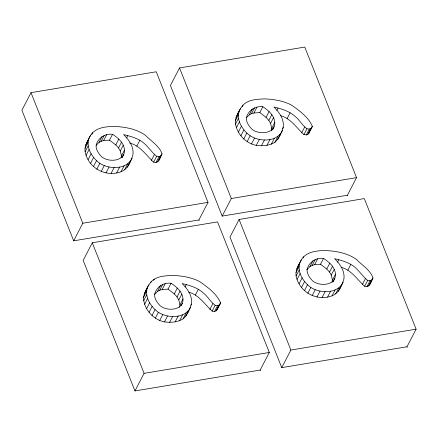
<?xml version="1.0" encoding="UTF-8"?>
<svg xmlns="http://www.w3.org/2000/svg" width="438" height="438" viewBox="0 0 438 438"><rect width="100%" height="100%" fill="white"/><g stroke="black" fill="none" stroke-linecap="round" stroke-linejoin="round"><path stroke-width="0.66" d="M191.417 304.032C192.621 296 187.606 288.856 182.115 283.55C189.61 285.302 197.264 287.558 203.139 292.781C207.809 296.334 210.393 301.963 215.195 305.281L217.576 305.576L219.016 305.067L220.051 304.082L220.522 302.778C216.706 293.75 207.705 287.235 199.827 281.7C191.559 277.259 182.148 275.896 172.895 275.409C165.411 275.841 156.864 275.852 151.236 281.645C147.683 286.255 144.606 291.593 143.505 297.358C143.659 308.971 153.136 319.691 164.469 321.897C170.776 322.751 177.62 322.33 183.111 318.831C187.333 315.01 189.857 309.431 191.417 304.032L190.809 305.204M283.194 127.496C284.404 119.464 279.384 112.32 273.892 107.014C281.393 108.761 289.042 111.017 294.916 116.245C299.592 119.798 302.176 125.427 306.972 128.745L309.354 129.04L310.799 128.526L311.834 127.546L312.299 126.243C308.483 117.214 299.483 110.699 291.609 105.164C283.337 100.724 273.925 99.36 264.672 98.873C257.188 99.3 248.642 99.317 243.019 105.109C239.46 109.719 236.383 115.052 235.288 120.822C235.441 132.435 244.919 143.155 256.246 145.361C262.554 146.215 269.397 145.794 274.894 142.295C279.11 138.474 281.639 132.895 283.194 127.496L282.587 128.668M121.173 157.757L121.446 155.917L124.485 150.053C124.047 142.788 118.101 138.036 112.561 134.263C105.229 133.371 98.046 137.778 96.179 145.038C95.55 149.588 98.698 153.733 101.693 156.815C108.651 162.629 124.885 161.589 124.485 150.053M179.602 307.339L179.963 304.892L183.002 299.028C182.564 291.757 176.618 287.01 171.077 283.233C163.746 282.346 156.563 286.748 154.702 294.013C154.066 298.563 157.215 302.702 160.209 305.79C167.168 311.599 183.402 310.564 183.002 299.028M271.379 130.803L271.741 128.356L274.785 122.492C274.347 115.221 268.401 110.475 262.855 106.697C255.524 105.81 248.346 110.212 246.479 117.477C245.849 122.027 248.998 126.166 251.987 129.248C258.951 135.063 275.179 134.028 274.785 122.492M332.07 282.477L332.431 280.03L335.47 274.166C335.032 266.895 329.086 262.148 323.545 258.371C316.214 257.484 309.031 261.886 307.169 269.151C306.534 273.701 309.682 277.84 312.677 280.922C319.636 286.737 335.869 285.702 335.47 274.166M161.534 155.112L160.5 156.092L159.06 156.601L156.673 156.311C150.661 151.466 146.818 144.151 139.837 140.286C134.794 137.439 129.188 135.933 123.593 134.581C129.084 139.886 134.105 147.026 132.895 155.063C130.825 161.507 127.923 169.117 121.052 171.729C107.239 177.111 90.71 169.407 86.089 155.298C82.996 148.493 87.009 141.649 90.299 135.818C95.161 127.469 105.722 126.56 114.373 126.44C125.252 126.927 136.525 128.931 145.564 135.391C151.083 141.217 159.383 145.881 162.005 153.809C160.368 156.76 159.771 161.523 156.021 162.465L153.634 162.169C146.155 155.32 140.193 145.602 129.599 142.991M132.101 158.129C126.604 169.851 109.478 169.49 99.853 163.341C91.662 157.483 84.315 145.602 90.299 135.818M190.618 307.098C185.126 318.82 167.995 318.459 158.375 312.316C150.179 306.452 142.837 294.577 148.821 284.793M282.4 130.562C276.904 142.284 259.778 141.923 250.153 135.775C241.962 129.916 234.615 118.041 240.599 108.257M372.519 279.22L371.484 280.2L370.044 280.714L367.657 280.419C361.646 275.579 357.802 268.259 350.822 264.399C345.779 261.552 340.173 260.046 334.583 258.688C340.074 263.994 345.089 271.138 343.885 279.17C341.815 285.614 338.908 293.225 332.042 295.842C318.223 301.224 301.7 293.515 297.074 279.406C293.98 272.6 297.993 265.756 301.284 259.931C306.146 251.576 316.707 250.667 325.363 250.547C336.236 251.034 347.509 253.044 356.548 259.499C362.073 265.324 370.367 269.994 372.99 277.916C371.353 280.873 370.756 285.636 367.006 286.572L364.619 286.282C357.244 279.597 351.5 270.06 341.191 267.284M343.085 282.236C337.594 293.958 320.463 293.597 310.843 287.448C302.647 281.59 295.305 269.715 301.284 259.931M129.062 163.993L129.538 162.153M187.579 312.962L188.214 310.509M279.356 136.426L279.838 134.586M340.047 288.1L340.364 286.874M158.496 160.976L162.005 153.809M188.723 292.151C199.033 294.922 204.776 304.459 212.151 311.144L214.538 311.44L215.978 310.925L217.325 309.08M280.501 115.61C290.81 118.386 296.553 127.923 303.934 134.608L306.315 134.899L307.761 134.389L308.795 133.409L309.261 132.106M369.48 285.083L369.792 284.218M31.016 92.659L21.9 110.245L73.677 240.823L198.907 219.947L208.023 202.356L156.246 71.777L31.016 92.659L82.793 223.232L73.677 240.823M85.706 145.005L88.744 139.142M91.805 134.433L92.719 132.676M84.988 148.383L88.027 142.52M85.12 151.816L88.158 145.953M86.089 155.298L89.128 149.435M88.115 159.585L91.153 153.722M96.157 145.317L98.983 142.449L102.021 136.585M98.983 142.449L101.2 141.266L104.244 135.408M90.578 163.33L93.617 157.466M101.2 141.266L103.653 140.576L106.691 134.712M93.48 166.539L96.519 160.675M103.653 140.576L109.522 140.127L112.561 134.263M96.814 169.205L99.853 163.341M101.189 171.537L104.228 165.674M121.446 155.917L120.264 150.984L118.534 147.945L115.769 144.94L118.807 139.076M118.534 147.945L121.572 142.082M105.952 172.928L108.991 167.064M126.566 137.975L127.781 135.632M120.264 150.984L123.302 145.12M111.099 173.382L114.143 167.519M122.087 157.538L122.695 156.366M122.328 157.269L123.85 154.34M116.639 172.895L119.678 167.031M121.052 171.729L124.091 165.871M136.798 146.15L139.837 140.286M124.595 169.862L127.633 163.998M127.266 167.278L130.305 161.419M179.531 67.939L170.415 85.53L222.192 216.104L347.422 195.228L356.537 177.636L304.766 47.063L179.531 67.939L231.308 198.518L222.192 216.104M92.292 242.772L83.176 260.364L134.953 390.937L260.183 370.061L269.299 352.47L217.522 221.896L92.292 242.772L144.069 373.351L134.953 390.937M151.334 160.483L154.373 154.619M153.634 162.169L156.673 156.311M156.021 162.465L159.06 156.601M157.461 161.956L160.5 156.092M144.222 293.98L147.261 288.116M236 117.444L239.044 111.581M150.628 282.817L151.236 281.645M242.105 106.867L243.019 105.109M143.505 297.358L146.544 291.494M235.288 120.822L238.327 114.959M153.672 280.347L154.28 279.176M143.637 300.786L146.675 294.922M235.414 124.25L238.453 118.386M144.606 304.268L147.644 298.404M236.383 127.732L239.422 121.868M146.631 308.555L149.67 302.696M238.409 132.019L241.453 126.155M154.203 294.769L157.499 291.418L160.538 285.554M246.457 117.751L249.277 114.882L252.315 109.018M157.499 291.418L159.722 290.241L162.761 284.377M249.277 114.882L251.5 113.705L254.538 107.841M149.095 312.305L152.134 306.441M240.873 135.769L243.911 129.905M159.722 290.241L162.169 289.551L165.208 283.687M251.5 113.705L253.947 113.009L256.986 107.151M151.997 315.513L155.036 309.65M243.774 138.972L246.813 133.108M162.169 289.551L168.039 289.096L171.077 283.233M253.947 113.009L259.816 112.561L262.855 106.697M155.337 318.174L158.375 312.316M247.114 141.638L250.153 135.775M159.706 320.506L162.744 314.643M251.489 143.971L254.527 138.107M179.963 304.892L178.781 299.953L177.056 296.92L174.286 293.914L177.324 288.051M271.741 128.356L270.564 123.417L268.833 120.379L266.063 117.379L269.102 111.515M177.056 296.92L180.095 291.056M268.833 120.379L271.872 114.521M164.469 321.897L167.508 316.033M256.246 145.361L259.285 139.498M185.082 286.945L186.298 284.601M276.86 110.409L278.081 108.066M178.781 299.953L181.825 294.09M270.564 123.417L273.602 117.554M169.621 322.352L172.66 316.488M261.398 145.816L264.437 139.952M181.151 305.658L182.367 303.31M272.387 129.971L272.994 128.799M272.628 129.708L274.15 126.774M175.156 321.864L178.195 316.001M266.939 145.328L269.978 139.465M179.575 320.704L182.613 314.84M271.352 144.168L274.391 138.304M183.111 318.831L186.155 312.967M195.315 295.124L198.354 289.261M287.098 118.588L290.137 112.725M274.894 142.295L277.933 136.432M185.783 316.252L188.822 310.389M277.561 139.717L280.599 133.853M239.093 219.471L229.977 237.062L281.754 367.635L406.984 346.759L416.1 329.168L364.323 198.589L239.093 219.471L290.87 350.044L281.754 367.635M209.851 309.452L212.89 303.589M301.629 132.917L304.667 127.053M212.151 311.144L215.195 305.281M303.934 134.608L306.972 128.745M214.538 311.44L217.576 305.576M306.315 134.899L309.354 129.04M215.978 310.925L219.016 305.067M217.483 308.642L220.522 302.778M307.761 134.389L310.799 128.526M217.013 309.945L220.051 304.082M309.567 131.52L312.299 126.243M308.795 133.409L311.834 127.546M296.69 269.118L299.729 263.254M303.096 257.955L303.704 256.783M295.973 272.496L299.012 266.632M296.104 275.924L299.143 270.06M297.074 279.406L300.112 273.542M299.099 283.693L302.138 277.829M306.671 269.907L309.967 266.556L313.006 260.692M309.967 266.556L312.19 265.379L315.229 259.515M301.563 287.443L304.602 281.579M312.19 265.379L314.637 264.689L317.676 258.825M304.465 290.646L307.503 284.788M314.637 264.689L320.506 264.234L323.545 258.371M307.805 293.312L310.843 287.448M312.174 295.645L315.212 289.781M332.431 280.03L331.248 275.091L329.524 272.053L326.753 269.052L329.792 263.189M329.524 272.053L332.562 266.195M316.937 297.035L319.975 291.171M337.55 262.083L338.766 259.739M331.248 275.091L334.293 269.228M322.089 297.49L325.127 291.626M333.077 281.645L333.685 280.473M333.318 281.382L334.835 278.448M327.624 297.002L330.663 291.139M332.042 295.842L335.081 289.978M347.783 270.262L350.822 264.399M335.579 293.969L338.618 288.105M338.251 291.39L341.29 285.527M362.319 284.59L365.358 278.727M364.619 286.282L367.657 280.419M367.006 286.572L370.044 280.714M368.446 286.063L371.484 280.2M369.951 283.78L372.99 277.916M145.777 290.657L146.588 289.606M298.245 265.789L299.455 264.218M82.793 223.232L208.023 202.356M231.308 198.518L356.537 177.636M144.069 373.351L269.299 352.47M290.87 350.044L416.1 329.168M259.816 112.561L266.063 117.379M320.506 264.234L326.753 269.052M109.522 140.127L115.769 144.94M168.039 289.096L174.286 293.914M347.422 195.228L347.668 195.852M406.984 346.759L407.23 347.383M260.183 370.061L260.429 370.685M198.907 219.947L199.153 220.571"/></g></svg>
